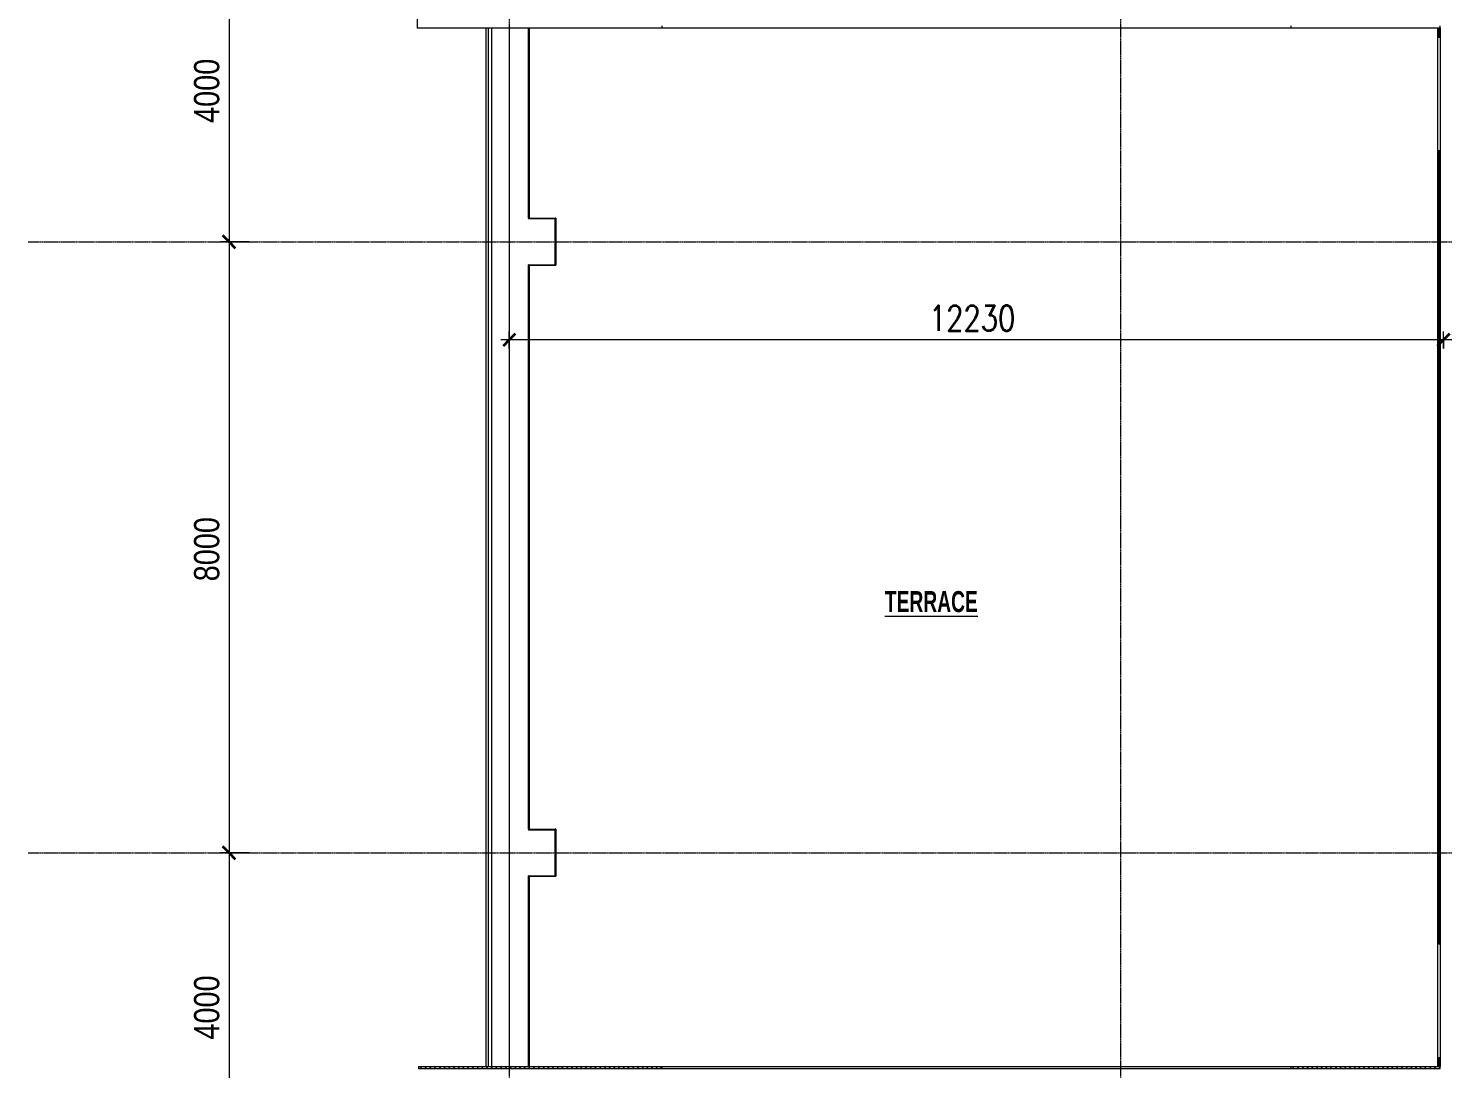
# Model space of a CAD drawing. Header units: millimetres. Extents: x -25222 to 91371, y -63339 to 20835.
# Drawn here: x -24562 to -6045, y -24214 to -10594 of the extents above; entities that cross this region are included whole.
import ezdxf

# ---------------------------------------------------------------- set-up
doc = ezdxf.new("R2010")
doc.units = ezdxf.units.MM
doc.linetypes.add('Grid Line', pattern=[22.225, 12.7, -3.175, 3.175, -3.175])
for name, color, linetype, lineweight in [('A-ANNO-DIMS', 211, 'Continuous', 9), ('A-ANNO-DIMS-110', 211, 'Continuous', 9), ('A-WALL', 113, 'Continuous', 5), ('A-WALL-PATT', 111, 'Continuous', 25), ('G-ANNO-TEXT', 231, 'Continuous', 9), ('S-GRID', 1, 'Continuous', 9)]:
    doc.layers.add(name, color=color, linetype=linetype, lineweight=lineweight)
doc.styles.add('RomanS', font='romans__.ttf', dxfattribs={"width": 0.8, "height": 330})
doc.styles.add('Swis721 Cn BT_1', font='swissc.ttf', dxfattribs={"height": 330})
doc.styles.add('Swis721 Cn BT_B_1', font='swisscb.ttf', dxfattribs={"width": 0.8, "height": 275})
doc.dimstyles.new('Diagonal_-_2_5_mm_Swiss_Feet_Metric', dxfattribs={"dimscale": 304.8, "dimtxt": 333.106598, "dimasz": 0.541339, "dimexe": 0.360892, "dimexo": 0.0625, "dimgap": 0.072178, "dimtad": 1, "dimdec": 0, "dimzin": 0, "dimdsep": 46, "dimtxsty": 'Swis721 Cn BT_1', "dimblk1": 'OBLIQUE', "dimblk2": 'OBLIQUE', "dimsah": 1, "dimcen": 0.09, "dimdle": 0.866142, "dimazin": 0, "dimtfac": 1, "dimtdec": 4, "dimtix": 1, "dimtmove": 0, "dimatfit": 3, "dimfxl": 0.866142, "dimfxlon": 1, "dimtvp": 1, "dimtolj": 1, "dimtzin": 0, "dimarcsym": 2})
doc.dimstyles.new('Diagonal_-__3_mm_ROMAN', dxfattribs={"dimscale": 304.8, "dimtxt": 335.231452, "dimasz": 0.541339, "dimexe": 0.360892, "dimexo": 0.0625, "dimgap": 0.018045, "dimtad": 1, "dimdec": 0, "dimzin": 0, "dimdsep": 46, "dimtxsty": 'RomanS', "dimblk1": 'OBLIQUE', "dimblk2": 'OBLIQUE', "dimsah": 1, "dimcen": 0.09, "dimdle": 0.360892, "dimazin": 0, "dimtfac": 1, "dimtdec": 4, "dimtix": 1, "dimtmove": 0, "dimatfit": 3, "dimfxl": 0.360892, "dimfxlon": 1, "dimtvp": 1, "dimtolj": 1, "dimtzin": 0, "dimarcsym": 2})
pattern_1 = [(315, (14219.89, -54691.457), (30.869454, 30.869454), [])]

# ---------------------------------------------------------------- blocks, each defined once
blk = doc.blocks.new('MM-HOSPITAL A_B BLOCK 2022_05_19_Interiors_rvt-1-4_ FOURTH FLOOR - GA PLAN')
at = {"layer": 'A-WALL', "color": 10, "lineweight": 9}
for p, q in [((-18015, -13079), (-18015, -10594)), ((-18005, -10594), (-18005, -13079)), ((-18015, -13079), (-18015, -13089)), ((-17665, -13089), (-18015, -13089)), ((-18005, -13079), (-17665, -13079)), ((-17655, -13079), (-17665, -13079)), ((-17665, -13689), (-17665, -13089)), ((-17655, -13079), (-17655, -13689)), ((-18015, -21079), (-18015, -13689)), ((-18005, -13689), (-18015, -13689)), ((-18005, -13689), (-17665, -13689)), ((-18005, -13699), (-18005, -21079)), ((-17655, -13699), (-18005, -13699)), ((-17655, -13699), (-17655, -13689)), ((-18015, -21079), (-18015, -21089)), ((-17665, -21089), (-18015, -21089)), ((-18005, -21079), (-17665, -21079)), ((-17655, -21079), (-17665, -21079)), ((-17665, -21689), (-17665, -21089)), ((-17655, -21079), (-17655, -21689)), ((-18015, -24184), (-18015, -21689)), ((-18005, -21689), (-18015, -21689)), ((-18005, -21689), (-17665, -21689)), ((-18005, -21699), (-18005, -24184)), ((-17655, -21699), (-18005, -21699)), ((-17655, -21699), (-17655, -21689))]:
    blk.add_line(p, q, dxfattribs=at)
blk = doc.blocks.new('DIMBLOCK4-4_ FOURTH FLOOR - GA PLAN')
at = {"layer": 'A-ANNO-DIMS-110', "transparency": 16777216}
for p, q in [((-21670, -9389), (-22044, -9389)), ((-21934, -9389), (-21934, -13389)), ((-21934, -9389), (-21670, -9389)), ((-21670, -13389), (-22044, -13389)), ((-21934, -13389), (-21670, -13389))]:
    blk.add_line(p, q, dxfattribs=at)
at = {"layer": 'A-ANNO-DIMS-110', "lineweight": 35, "transparency": 16777216}
for p, q in [((-21934, -9389), (-22017, -9306)), ((-21934, -9389), (-21852, -9471)), ((-21934, -13389), (-22017, -13306)), ((-21934, -13389), (-21852, -13471))]:
    blk.add_line(p, q, dxfattribs=at)
at = {"layer": 'A-ANNO-DIMS-110', "color": 0, "transparency": 16777216, "insert": (-22392, -11833), "char_height": 330, "width": 1065.94, "attachment_point": 1, "rotation": 90, "line_spacing_factor": 0.961347, "style": 'Swis721 Cn BT_1'}
blk.add_mtext('4000', dxfattribs=at)
blk = doc.blocks.new('_Oblique')
at = {"color": 0, "linetype": 'ByBlock', "lineweight": -2}
blk.add_line((-0.5, -0.5), (0.5, 0.5), dxfattribs=at)
blk = doc.blocks.new('DIMBLOCK5-4_ FOURTH FLOOR - GA PLAN')
at = {"layer": 'A-ANNO-DIMS-110', "lineweight": 35, "transparency": 16777216}
for p, q in [((-21934, -13389), (-22017, -13306)), ((-21934, -13389), (-21852, -13471)), ((-21934, -21389), (-22017, -21306)), ((-21934, -21389), (-21852, -21471))]:
    blk.add_line(p, q, dxfattribs=at)
at = {"layer": 'A-ANNO-DIMS-110', "transparency": 16777216}
for p, q in [((-21670, -13389), (-22044, -13389)), ((-21934, -13389), (-21934, -21389)), ((-21934, -13389), (-21670, -13389)), ((-21670, -21389), (-22044, -21389)), ((-21934, -21389), (-21670, -21389))]:
    blk.add_line(p, q, dxfattribs=at)
at = {"layer": 'A-ANNO-DIMS-110', "color": 0, "transparency": 16777216, "insert": (-22392, -17833), "char_height": 330, "width": 1065.94, "attachment_point": 1, "rotation": 90, "line_spacing_factor": 0.961347, "style": 'Swis721 Cn BT_1'}
blk.add_mtext('8000', dxfattribs=at)
blk = doc.blocks.new('DIMBLOCK6-4_ FOURTH FLOOR - GA PLAN')
at = {"layer": 'A-ANNO-DIMS-110', "transparency": 16777216}
for p, q in [((-21670, -21389), (-22044, -21389)), ((-21934, -21389), (-21934, -25389)), ((-21934, -21389), (-21670, -21389)), ((-21670, -25389), (-22044, -25389)), ((-21934, -25389), (-21670, -25389))]:
    blk.add_line(p, q, dxfattribs=at)
at = {"layer": 'A-ANNO-DIMS-110', "lineweight": 35, "transparency": 16777216}
for p, q in [((-21934, -21389), (-22017, -21306)), ((-21934, -21389), (-21852, -21471)), ((-21934, -25389), (-22017, -25306)), ((-21934, -25389), (-21852, -25471))]:
    blk.add_line(p, q, dxfattribs=at)
at = {"layer": 'A-ANNO-DIMS-110', "color": 0, "transparency": 16777216, "insert": (-22392, -23833), "char_height": 330, "width": 1065.94, "attachment_point": 1, "rotation": 90, "line_spacing_factor": 0.961347, "style": 'Swis721 Cn BT_1'}
blk.add_mtext('4000', dxfattribs=at)
blk = doc.blocks.new('DIMBLOCK106-4_ FOURTH FLOOR - GA PLAN')
at = {"layer": 'A-ANNO-DIMS-110', "transparency": 16777216}
for p, q in [((-18265, -14784), (-18265, -14564)), ((-6035, -14784), (-6035, -14564)), ((-5925, -14674), (-18375, -14674)), ((-18265, -14674), (-18265, -14784)), ((-6035, -14674), (-6035, -14784))]:
    blk.add_line(p, q, dxfattribs=at)
at = {"layer": 'A-ANNO-DIMS-110', "lineweight": 35, "transparency": 16777216}
for p, q in [((-18265, -14674), (-18182, -14591)), ((-6035, -14674), (-5952, -14591)), ((-18265, -14674), (-18347, -14756)), ((-6035, -14674), (-6117, -14756))]:
    blk.add_line(p, q, dxfattribs=at)
at = {"layer": 'A-ANNO-DIMS-110', "color": 0, "transparency": 16777216, "insert": (-12772, -14224), "char_height": 330, "width": 1492.32, "attachment_point": 1, "line_spacing_factor": 0.983083, "style": 'RomanS'}
blk.add_mtext('12230', dxfattribs=at)

msp = doc.modelspace()

# ---------------------------------------------------------------- hatches: boundary and pattern name
at = {"layer": 'A-WALL-PATT', "lineweight": 5}
h = msp.add_hatch(dxfattribs=at)
h.set_pattern_fill('FP_1', color=9, style=0, pattern_type=2)
h.set_pattern_definition(pattern_1)
h.paths.add_polyline_path([(-6109.9, -24183.7), (-6079.9, -24183.7), (-6079.9, -24073.7), (-6109.9, -24073.7)], flags=0)
h.paths.add_polyline_path([(-6109.9, -22573.7), (-6079.9, -22573.7), (-6079.9, -12203.7), (-6109.9, -12203.7), (-6109.9, -21252.1)], flags=0)
h.paths.add_polyline_path([(-6109.9, -10703.7), (-6079.9, -10703.7), (-6079.9, -10593.7), (-6109.9, -10593.7)], flags=0)
h = msp.add_hatch(dxfattribs=at)
h.set_pattern_fill('FP_1', color=9, style=0, pattern_type=2)
h.set_pattern_definition(pattern_1)
h.paths.add_polyline_path([(-6622.4, -24213.7), (-6079.9, -24213.7), (-6079.9, -24183.7), (-8034.9, -24183.7), (-8034.9, -24213.7), (-6820, -24213.7)], flags=0)
h.paths.add_polyline_path([(-19394.9, -24213.7), (-16264.9, -24213.7), (-16264.9, -24183.7), (-19454.9, -24183.7), (-19454.9, -24213.7)], flags=0)

# ---------------------------------------------------------------- linework, layer by layer
at = {"layer": 'A-WALL'}
for p, q in [((-19469.9, -6388.7), (-19469.9, -10593.7)), ((-6079.9, -10593.7), (-19469.9, -10593.7)), ((-18569.9, -24183.7), (-18569.9, -10593.7)), ((-18539.9, -10593.7), (-18539.9, -24183.7)), ((-18494.9, -24183.7), (-18494.9, -10593.7)), ((-18264.9, -10593.7), (-18264.9, -24183.7)), ((-16264.9, -10593.7), (-16264.9, -10563.7)), ((-8034.9, -10563.7), (-8034.9, -10593.7)), ((-6109.9, -12203.7), (-6109.9, -10703.7)), ((-6079.9, -10593.7), (-6079.9, -10563.7)), ((-6079.9, -10703.7), (-6079.9, -12203.7)), ((-6109.9, -24073.7), (-6109.9, -22573.7)), ((-6079.9, -22573.7), (-6079.9, -24073.7)), ((-19454.9, -24183.7), (-19454.9, -24213.7)), ((-19454.9, -24183.7), (-6079.9, -24183.7)), ((-6079.9, -24213.7), (-19454.9, -24213.7)), ((-16264.9, -24213.7), (-16264.9, -24183.7)), ((-8034.9, -24183.7), (-8034.9, -24213.7)), ((-6079.9, -24213.7), (-6079.9, -24183.7))]:
    msp.add_line(p, q, dxfattribs=at)
at = {"layer": 'A-WALL', "lineweight": 25}
for p, q in [((-6109.9, -10593.7), (-6109.9, -10703.7)), ((-6109.9, -10703.7), (-6079.9, -10703.7)), ((-6079.9, -10703.7), (-6079.9, -10593.7)), ((-6109.9, -12203.7), (-6109.9, -22573.7)), ((-6079.9, -12203.7), (-6109.9, -12203.7)), ((-6079.9, -22573.7), (-6079.9, -12203.7)), ((-6109.9, -22573.7), (-6079.9, -22573.7)), ((-6109.9, -24073.7), (-6109.9, -24183.7)), ((-6079.9, -24073.7), (-6109.9, -24073.7)), ((-6079.9, -24183.7), (-6079.9, -24073.7))]:
    msp.add_line(p, q, dxfattribs=at)
at = {"layer": 'S-GRID', "linetype": 'Grid Line'}
for p, q in [((-18264.9, 20089.7), (-18264.9, -62440.6)), ((-10264.9, 20089.7), (-10264.9, -62440.6)), ((-24562.2, -13388.7), (90711.2, -13388.7)), ((-24562.2, -21388.7), (90711.2, -21388.7))]:
    msp.add_line(p, q, dxfattribs=at)

# ---------------------------------------------------------------- block references
at = {"lineweight": 5}
msp.add_blockref('MM-HOSPITAL A_B BLOCK 2022_05_19_Interiors_rvt-1-4_ FOURTH FLOOR - GA PLAN', (0, 0), dxfattribs=at)

# ---------------------------------------------------------------- texts
at = {"layer": 'G-ANNO-TEXT', "color": 7, "insert": (-13348.5, -17961.3), "char_height": 275, "width": 1333.367, "attachment_point": 1, "style": 'Swis721 Cn BT_B_1'}
msp.add_mtext('\\LTERRACE', dxfattribs=at)

# ---------------------------------------------------------------- dimensions: what is measured, and where the dimension line sits
at = {"layer": 'A-ANNO-DIMS'}
for base, p1, p2, angle, dimstyle, override, picture, middle in [((-21934, -13388.7), (-21670, -9388.7), (-21670, -13388.7), 90, 'Diagonal_-_2_5_mm_Swiss_Feet_Metric', {"dimpost": '<>', "dimfxl": 4000}, 'DIMBLOCK4-4_ FOURTH FLOOR - GA PLAN', (-22125.2, -11388.7)), ((-21934, -21388.7), (-21670, -13388.7), (-21670, -21388.7), 90, 'Diagonal_-_2_5_mm_Swiss_Feet_Metric', {"dimpost": '<>', "dimfxl": 8000}, 'DIMBLOCK5-4_ FOURTH FLOOR - GA PLAN', (-22125.4, -17388.7)), ((-18264.9, -14673.5), (-6034.9, -14783.5), (-18264.9, -14783.5), 0, 'Diagonal_-__3_mm_ROMAN', {"dimpost": '<>', "dimfxl": 12229.949918}, 'DIMBLOCK106-4_ FOURTH FLOOR - GA PLAN', (-12149.9, -14501.5)), ((-21934, -25388.7), (-21670, -21388.7), (-21670, -25388.7), 90, 'Diagonal_-_2_5_mm_Swiss_Feet_Metric', {"dimpost": '<>', "dimfxl": 4000}, 'DIMBLOCK6-4_ FOURTH FLOOR - GA PLAN', (-22125.2, -23388.7))]:
    dim = msp.add_linear_dim(base=base, p1=p1, p2=p2, angle=angle, dimstyle=dimstyle, override=override, dxfattribs=at)
    dim.commit()
    dim.dimension.update_dxf_attribs({"geometry": picture, "text_midpoint": middle})

doc.saveas('drawing.dxf')
